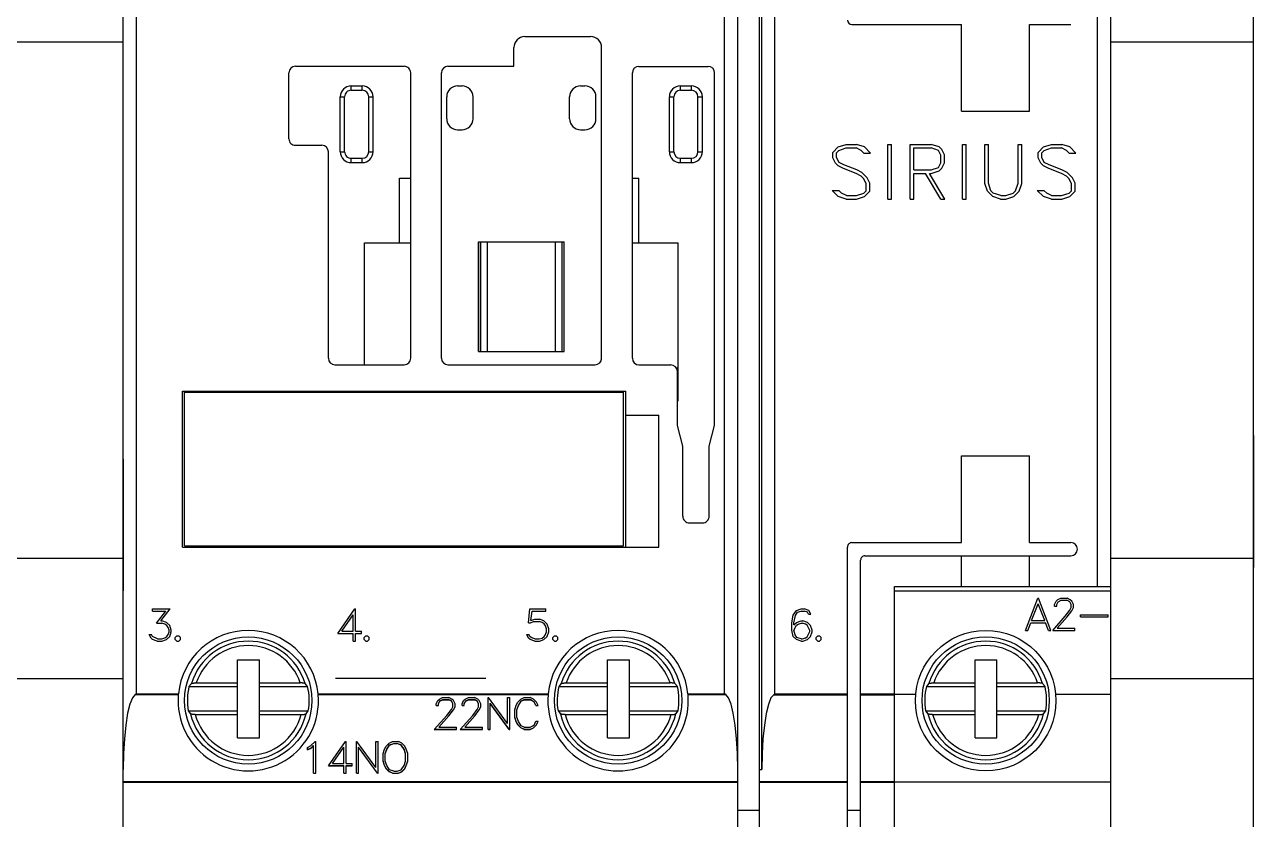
# Model space of a CAD drawing. Header units: millimetres. Extents: x -72 to 2978, y -1067 to 2817.
# Drawn here: x 2028.5 to 2084.5, y 196.4 to 232.6 of the extents above; entities that cross this region are included whole.
import ezdxf

# ---------------------------------------------------------------- set-up
doc = ezdxf.new("R2010")
doc.units = ezdxf.units.MM
doc.layers.add('10000_FRONT', color=7, linetype='Continuous')

msp = doc.modelspace()

# ---------------------------------------------------------------- linework, layer by layer
for p, q in [((2084.528, 163.711), (2084.528, 276.811)), ((2084.528, 213.861), (2084.528, 207.861)), ((2033.028, 212.785), (2033.028, 206.785)), ((2078.028, 206.785), (2078.028, 212.785)), ((2049.552, 202.796), (2042.703, 202.796))]:
    msp.add_line(p, q)
at = {"color": 6, "linetype": 'ByBlock'}
for p, q in [((2026.644, 231.796), (2033.028, 231.796)), ((2078.028, 231.796), (2084.528, 231.796)), ((2026.744, 208.285), (2033.028, 208.285)), ((2078.028, 208.285), (2084.528, 208.285)), ((2026.644, 202.796), (2033.028, 202.796)), ((2078.028, 202.796), (2084.528, 202.796))]:
    msp.add_line(p, q, dxfattribs=at)
at = {"layer": '10000_FRONT', "color": 7, "linetype": 'Continuous', "lineweight": 25}
for p, q in [((2062.028, 192.286), (2062.028, 249.286)), ((2061.028, 193.486), (2061.028, 248.086)), ((2033.028, 193.306), (2033.028, 247.286)), ((2061.038, 196.796), (2061.038, 244.796)), ((2062.128, 198.647), (2062.128, 242.925)), ((2033.628, 202.102), (2033.628, 239.47)), ((2060.428, 202.102), (2060.428, 239.47)), ((2062.728, 202.091), (2062.728, 239.481)), ((2077.428, 206.986), (2077.428, 234.586)), ((2078.028, 206.986), (2078.028, 234.586)), ((2066.228, 232.586), (2071.228, 232.586)), ((2071.228, 228.636), (2071.228, 232.586)), ((2074.328, 232.586), (2076.208, 232.586)), ((2074.328, 228.636), (2074.328, 232.586)), ((2051.328, 232.038), (2054.328, 232.038)), ((2050.828, 230.686), (2050.828, 231.538)), ((2054.828, 217.386), (2054.828, 231.538)), ((2040.578, 227.386), (2040.578, 230.386)), ((2040.878, 230.686), (2045.828, 230.686)), ((2046.128, 217.386), (2046.128, 230.386)), ((2047.528, 217.386), (2047.528, 230.386)), ((2047.828, 230.686), (2050.828, 230.686)), ((2056.228, 217.384), (2056.228, 230.384)), ((2056.528, 230.684), (2059.678, 230.684)), ((2059.978, 214.319), (2059.978, 230.384)), ((2043.418, 229.796), (2043.918, 229.796)), ((2043.418, 229.596), (2043.418, 229.796)), ((2043.418, 229.596), (2043.918, 229.596)), ((2043.918, 229.596), (2043.918, 229.796)), ((2048.268, 229.796), (2048.468, 229.796)), ((2053.868, 229.796), (2054.068, 229.796)), ((2058.418, 229.796), (2058.918, 229.796)), ((2058.418, 229.596), (2058.418, 229.796)), ((2058.418, 229.596), (2058.918, 229.596)), ((2058.918, 229.596), (2058.918, 229.796)), ((2042.918, 229.296), (2043.118, 229.296)), ((2042.918, 226.796), (2042.918, 229.296)), ((2043.118, 226.796), (2043.118, 229.296)), ((2044.218, 229.296), (2044.418, 229.296)), ((2044.218, 226.796), (2044.218, 229.296)), ((2044.418, 226.796), (2044.418, 229.296)), ((2047.768, 228.296), (2047.768, 229.296)), ((2048.968, 228.296), (2048.968, 229.296)), ((2053.368, 228.296), (2053.368, 229.296)), ((2054.568, 228.296), (2054.568, 229.296)), ((2057.918, 229.296), (2058.118, 229.296)), ((2057.918, 226.796), (2057.918, 229.296)), ((2058.118, 226.796), (2058.118, 229.296)), ((2059.218, 229.296), (2059.418, 229.296)), ((2059.218, 226.796), (2059.218, 229.296)), ((2059.418, 226.796), (2059.418, 229.296)), ((2071.228, 228.636), (2074.328, 228.636)), ((2048.268, 227.796), (2048.468, 227.796)), ((2053.868, 227.796), (2054.068, 227.796)), ((2040.878, 227.086), (2042.078, 227.086)), ((2042.378, 217.386), (2042.378, 226.786)), ((2042.918, 226.796), (2043.118, 226.796)), ((2044.218, 226.796), (2044.418, 226.796)), ((2057.918, 226.796), (2058.118, 226.796)), ((2059.218, 226.796), (2059.418, 226.796)), ((2065.365, 226.764), (2065.612, 227.01)), ((2065.534, 226.746), (2065.638, 226.85)), ((2065.612, 227.01), (2065.972, 227.13)), ((2065.638, 226.85), (2065.978, 226.964)), ((2065.972, 227.13), (2066.445, 227.13)), ((2065.978, 226.964), (2066.434, 226.964)), ((2066.658, 226.85), (2066.434, 226.964)), ((2066.805, 227.012), (2066.445, 227.13)), ((2066.78, 226.729), (2066.658, 226.85)), ((2067.085, 226.729), (2066.805, 227.012)), ((2067.866, 227.13), (2068.032, 227.13)), ((2067.866, 224.631), (2067.866, 227.13)), ((2068.032, 224.631), (2068.032, 227.13)), ((2068.886, 227.13), (2069.845, 227.13)), ((2068.886, 224.631), (2068.886, 227.13)), ((2069.052, 226.964), (2069.837, 226.964)), ((2069.052, 225.964), (2069.052, 226.964)), ((2070.171, 226.849), (2069.837, 226.964)), ((2070.203, 227.01), (2069.845, 227.13)), ((2070.281, 226.633), (2070.171, 226.849)), ((2070.33, 226.888), (2070.203, 227.01)), ((2070.448, 226.645), (2070.33, 226.888)), ((2071.266, 227.13), (2071.432, 227.13)), ((2071.266, 224.631), (2071.266, 227.13)), ((2071.432, 224.631), (2071.432, 227.13)), ((2072.286, 227.13), (2072.452, 227.13)), ((2072.286, 225.353), (2072.286, 227.13)), ((2072.452, 225.358), (2072.452, 227.13)), ((2073.806, 227.13), (2073.973, 227.13)), ((2073.806, 225.358), (2073.806, 227.13)), ((2073.973, 225.353), (2073.973, 227.13)), ((2074.715, 226.764), (2074.962, 227.01)), ((2074.884, 226.746), (2074.988, 226.85)), ((2074.962, 227.01), (2075.322, 227.13)), ((2074.988, 226.85), (2075.328, 226.964)), ((2075.322, 227.13), (2075.795, 227.13)), ((2075.328, 226.964), (2075.784, 226.964)), ((2076.008, 226.85), (2075.784, 226.964)), ((2076.155, 227.012), (2075.795, 227.13)), ((2076.13, 226.729), (2076.008, 226.85)), ((2076.435, 226.729), (2076.155, 227.012)), ((2043.418, 226.496), (2043.918, 226.496)), ((2043.418, 226.296), (2043.418, 226.496)), ((2043.418, 226.296), (2043.918, 226.296)), ((2043.918, 226.296), (2043.918, 226.496)), ((2058.418, 226.496), (2058.918, 226.496)), ((2058.418, 226.296), (2058.418, 226.496)), ((2058.418, 226.296), (2058.918, 226.296)), ((2058.918, 226.296), (2058.918, 226.496)), ((2065.365, 226.514), (2065.365, 226.764)), ((2065.485, 226.272), (2065.365, 226.514)), ((2065.609, 226.148), (2065.485, 226.272)), ((2065.534, 226.529), (2065.534, 226.746)), ((2065.645, 226.31), (2065.534, 226.529)), ((2065.868, 226.198), (2065.645, 226.31)), ((2066.78, 226.729), (2067.085, 226.729)), ((2070.171, 226.078), (2070.281, 226.295)), ((2070.281, 226.295), (2070.281, 226.633)), ((2070.329, 226.039), (2070.448, 226.283)), ((2070.448, 226.283), (2070.448, 226.645)), ((2074.715, 226.514), (2074.715, 226.764)), ((2074.835, 226.272), (2074.715, 226.514)), ((2074.959, 226.148), (2074.835, 226.272)), ((2074.884, 226.529), (2074.884, 226.746)), ((2074.995, 226.31), (2074.884, 226.529)), ((2075.218, 226.198), (2074.995, 226.31)), ((2076.13, 226.729), (2076.435, 226.729)), ((2065.848, 226.031), (2065.609, 226.148)), ((2066.427, 225.798), (2065.848, 226.031)), ((2066.452, 225.963), (2065.868, 226.198)), ((2066.658, 225.681), (2066.427, 225.798)), ((2066.691, 225.848), (2066.452, 225.963)), ((2066.767, 225.572), (2066.658, 225.681)), ((2066.931, 225.607), (2066.691, 225.848)), ((2069.052, 225.964), (2069.837, 225.964)), ((2069.052, 225.797), (2069.591, 225.797)), ((2069.052, 224.631), (2069.052, 225.797)), ((2070.289, 224.631), (2069.591, 225.797)), ((2070.469, 224.631), (2069.771, 225.797)), ((2069.771, 225.797), (2069.844, 225.797)), ((2069.837, 225.964), (2070.171, 226.078)), ((2069.844, 225.797), (2070.203, 225.917)), ((2070.203, 225.917), (2070.329, 226.039)), ((2075.198, 226.031), (2074.959, 226.148)), ((2075.777, 225.798), (2075.198, 226.031)), ((2075.802, 225.963), (2075.218, 226.198)), ((2076.008, 225.681), (2075.777, 225.798)), ((2076.041, 225.848), (2075.802, 225.963)), ((2076.117, 225.572), (2076.008, 225.681)), ((2076.281, 225.607), (2076.041, 225.848)), ((2045.618, 225.596), (2046.128, 225.596)), ((2045.618, 222.646), (2045.618, 225.596)), ((2054.818, 225.596), (2054.828, 225.596)), ((2054.818, 217.309), (2054.818, 225.596)), ((2056.228, 225.596), (2056.518, 225.596)), ((2056.518, 222.646), (2056.518, 225.596)), ((2066.881, 225.347), (2066.767, 225.572)), ((2066.881, 225.016), (2066.881, 225.347)), ((2067.048, 225.365), (2066.931, 225.607)), ((2067.048, 224.997), (2067.048, 225.365)), ((2072.405, 224.993), (2072.286, 225.353)), ((2072.567, 225.018), (2072.452, 225.358)), ((2073.692, 225.018), (2073.806, 225.358)), ((2073.852, 224.993), (2073.973, 225.353)), ((2076.231, 225.347), (2076.117, 225.572)), ((2076.231, 225.016), (2076.231, 225.347)), ((2076.398, 225.365), (2076.281, 225.607)), ((2076.398, 224.997), (2076.398, 225.365)), ((2065.612, 224.75), (2065.329, 225.032)), ((2065.329, 225.032), (2065.635, 225.032)), ((2065.972, 224.631), (2065.612, 224.75)), ((2065.759, 224.912), (2065.635, 225.032)), ((2065.981, 224.798), (2065.759, 224.912)), ((2065.972, 224.631), (2066.445, 224.631)), ((2065.981, 224.798), (2066.437, 224.798)), ((2066.437, 224.798), (2066.777, 224.912)), ((2066.445, 224.631), (2066.805, 224.752)), ((2066.777, 224.912), (2066.881, 225.016)), ((2066.805, 224.752), (2067.048, 224.997)), ((2067.866, 224.631), (2068.032, 224.631)), ((2068.886, 224.631), (2069.052, 224.631)), ((2070.289, 224.631), (2070.469, 224.631)), ((2071.266, 224.631), (2071.432, 224.631)), ((2072.649, 224.751), (2072.405, 224.993)), ((2072.673, 224.911), (2072.567, 225.018)), ((2073.009, 224.631), (2072.649, 224.751)), ((2073.015, 224.797), (2072.673, 224.911)), ((2073.009, 224.631), (2073.25, 224.631)), ((2073.015, 224.797), (2073.242, 224.797)), ((2073.242, 224.797), (2073.584, 224.911)), ((2073.25, 224.631), (2073.61, 224.751)), ((2073.584, 224.911), (2073.692, 225.018)), ((2073.61, 224.751), (2073.852, 224.993)), ((2074.962, 224.75), (2074.679, 225.032)), ((2074.679, 225.032), (2074.985, 225.032)), ((2075.322, 224.631), (2074.962, 224.75)), ((2075.109, 224.912), (2074.985, 225.032)), ((2075.331, 224.798), (2075.109, 224.912)), ((2075.322, 224.631), (2075.795, 224.631)), ((2075.331, 224.798), (2075.787, 224.798)), ((2075.787, 224.798), (2076.127, 224.912)), ((2075.795, 224.631), (2076.155, 224.752)), ((2076.127, 224.912), (2076.231, 225.016)), ((2076.155, 224.752), (2076.398, 224.997)), ((2044.018, 222.646), (2046.128, 222.646)), ((2044.018, 217.086), (2044.018, 222.646)), ((2049.225, 222.696), (2053.128, 222.696)), ((2049.225, 217.696), (2049.225, 222.696)), ((2049.228, 217.696), (2049.228, 222.696)), ((2049.328, 217.696), (2049.328, 222.696)), ((2049.628, 217.696), (2049.628, 222.696)), ((2052.728, 217.696), (2052.728, 222.696)), ((2053.028, 217.696), (2053.028, 222.696)), ((2053.128, 217.696), (2053.128, 222.696)), ((2053.128, 217.696), (2053.128, 222.696)), ((2054.818, 222.646), (2054.828, 222.646)), ((2056.228, 222.646), (2056.518, 222.646)), ((2056.518, 222.646), (2058.318, 222.646)), ((2058.318, 215.446), (2058.318, 222.646)), ((2049.225, 217.696), (2053.128, 217.696)), ((2042.678, 217.086), (2045.828, 217.086)), ((2047.828, 217.086), (2054.528, 217.086)), ((2056.528, 217.084), (2057.978, 217.084)), ((2058.23, 216.946), (2058.318, 216.946)), ((2058.278, 214.319), (2058.278, 216.784)), ((2035.728, 215.886), (2055.928, 215.886)), ((2035.728, 208.786), (2035.728, 215.886)), ((2035.828, 215.836), (2055.828, 215.836)), ((2035.828, 208.836), (2035.828, 215.836)), ((2039.536, 215.836), (2039.536, 215.886)), ((2041.12, 215.836), (2041.12, 215.886)), ((2050.536, 215.836), (2050.536, 215.886)), ((2052.12, 215.836), (2052.12, 215.886)), ((2055.828, 208.836), (2055.828, 215.836)), ((2055.928, 208.786), (2055.928, 215.886)), ((2058.278, 215.446), (2058.318, 215.446)), ((2055.928, 214.786), (2057.428, 214.786)), ((2057.428, 208.786), (2057.428, 214.786)), ((2058.528, 213.386), (2058.278, 214.319)), ((2059.728, 213.386), (2059.978, 214.319)), ((2058.528, 210.186), (2058.528, 213.386)), ((2059.728, 210.186), (2059.728, 213.386)), ((2071.228, 212.936), (2074.328, 212.936)), ((2071.228, 208.986), (2071.228, 212.936)), ((2074.328, 208.986), (2074.328, 212.936)), ((2058.828, 209.886), (2059.428, 209.886)), ((2066.228, 208.986), (2071.228, 208.986)), ((2074.328, 208.986), (2076.208, 208.986)), ((2035.728, 208.786), (2057.428, 208.786)), ((2035.828, 208.836), (2055.828, 208.836)), ((2039.536, 208.786), (2039.536, 208.836)), ((2041.12, 208.786), (2041.12, 208.836)), ((2050.536, 208.786), (2050.536, 208.836)), ((2052.12, 208.786), (2052.12, 208.836)), ((2066.028, 192.286), (2066.028, 208.786)), ((2066.828, 208.386), (2076.208, 208.386)), ((2071.228, 206.986), (2071.228, 208.386)), ((2074.328, 206.986), (2074.328, 208.386)), ((2066.628, 193.286), (2066.628, 208.186)), ((2068.178, 206.986), (2078.028, 206.986)), ((2068.178, 193.286), (2068.178, 206.986)), ((2068.178, 206.786), (2078.028, 206.786)), ((2078.028, 206.786), (2078.028, 206.986)), ((2078.028, 202.086), (2078.028, 206.786)), ((2074.147, 204.989), (2074.709, 206.459)), ((2074.422, 205.437), (2074.72, 206.202)), ((2074.709, 206.459), (2074.73, 206.459)), ((2075.017, 205.437), (2074.72, 206.202)), ((2075.292, 204.989), (2074.73, 206.459)), ((2075.47, 206.174), (2075.54, 206.318)), ((2075.47, 206.086), (2075.47, 206.174)), ((2075.47, 206.086), (2075.57, 206.086)), ((2075.54, 206.318), (2075.613, 206.389)), ((2075.57, 206.167), (2075.635, 206.296)), ((2075.57, 206.086), (2075.57, 206.167)), ((2075.613, 206.389), (2075.756, 206.459)), ((2075.635, 206.296), (2075.764, 206.361)), ((2075.756, 206.459), (2076.039, 206.459)), ((2075.764, 206.361), (2076.03, 206.361)), ((2076.16, 206.296), (2076.03, 206.361)), ((2076.181, 206.388), (2076.039, 206.459)), ((2076.224, 206.167), (2076.16, 206.296)), ((2076.254, 206.316), (2076.181, 206.388)), ((2076.224, 206.038), (2076.224, 206.167)), ((2076.325, 206.173), (2076.254, 206.316)), ((2076.325, 206.027), (2076.325, 206.173)), ((2034.361, 205.969), (2035.169, 205.969)), ((2034.361, 205.871), (2034.361, 205.969)), ((2034.361, 205.871), (2034.976, 205.871)), ((2034.551, 205.321), (2034.976, 205.871)), ((2034.738, 205.421), (2035.169, 205.969)), ((2042.806, 204.849), (2043.584, 205.969)), ((2042.984, 204.947), (2043.51, 205.703)), ((2043.51, 204.947), (2043.51, 205.703)), ((2043.584, 205.969), (2043.608, 205.969)), ((2043.608, 204.947), (2043.608, 205.969)), ((2051.491, 205.326), (2051.563, 205.969)), ((2051.563, 205.969), (2052.279, 205.969)), ((2051.596, 205.433), (2051.659, 205.871)), ((2051.659, 205.871), (2052.279, 205.871)), ((2052.279, 205.871), (2052.279, 205.969)), ((2063.493, 205.339), (2063.561, 205.685)), ((2063.561, 205.685), (2063.704, 205.898)), ((2063.592, 205.334), (2063.661, 205.674)), ((2063.661, 205.674), (2063.753, 205.812)), ((2063.704, 205.898), (2063.918, 205.969)), ((2063.753, 205.812), (2063.922, 205.87)), ((2063.918, 205.969), (2064.059, 205.969)), ((2063.922, 205.87), (2064.055, 205.87)), ((2064.21, 205.816), (2064.055, 205.87)), ((2064.275, 205.898), (2064.059, 205.969)), ((2064.253, 205.732), (2064.21, 205.816)), ((2064.253, 205.732), (2064.357, 205.732)), ((2064.357, 205.732), (2064.275, 205.898)), ((2075.382, 204.989), (2075.954, 205.632)), ((2075.59, 205.087), (2076.046, 205.61)), ((2075.954, 205.632), (2076.158, 205.904)), ((2076.046, 205.61), (2076.254, 205.887)), ((2076.158, 205.904), (2076.224, 206.038)), ((2076.254, 205.887), (2076.325, 206.027)), ((2076.647, 205.703), (2077.913, 205.703)), ((2076.647, 205.605), (2076.647, 205.703)), ((2076.647, 205.605), (2077.913, 205.605)), ((2077.913, 205.605), (2077.913, 205.703)), ((2034.551, 205.321), (2034.787, 205.321)), ((2034.738, 205.421), (2034.79, 205.421)), ((2034.918, 205.276), (2034.787, 205.321)), ((2035.002, 205.351), (2034.79, 205.421)), ((2035.01, 205.216), (2034.918, 205.276)), ((2035.146, 205.207), (2035.002, 205.351)), ((2035.071, 205.123), (2035.01, 205.216)), ((2035.116, 204.992), (2035.071, 205.123)), ((2035.116, 204.928), (2035.116, 204.992)), ((2035.215, 204.996), (2035.146, 205.207)), ((2035.215, 204.923), (2035.215, 204.996)), ((2042.984, 204.947), (2043.51, 204.947)), ((2043.608, 204.947), (2043.882, 204.947)), ((2043.882, 204.849), (2043.882, 204.947)), ((2051.491, 205.326), (2051.581, 205.326)), ((2051.581, 205.326), (2051.718, 205.395)), ((2051.596, 205.433), (2051.781, 205.493)), ((2051.718, 205.395), (2051.987, 205.395)), ((2051.781, 205.493), (2051.99, 205.493)), ((2052.118, 205.35), (2051.987, 205.395)), ((2052.202, 205.423), (2051.99, 205.493)), ((2052.21, 205.288), (2052.118, 205.35)), ((2052.346, 205.279), (2052.202, 205.423)), ((2052.271, 205.196), (2052.21, 205.288)), ((2052.316, 205.063), (2052.271, 205.196)), ((2052.316, 204.93), (2052.316, 205.063)), ((2052.415, 205.067), (2052.346, 205.279)), ((2052.415, 204.925), (2052.415, 205.067)), ((2063.493, 204.992), (2063.493, 205.339)), ((2063.563, 204.712), (2063.493, 204.992)), ((2063.592, 205.237), (2063.706, 205.351)), ((2063.592, 205.237), (2063.592, 205.334)), ((2063.592, 204.993), (2063.708, 205.224)), ((2063.645, 204.781), (2063.592, 204.993)), ((2063.706, 205.351), (2063.918, 205.421)), ((2063.708, 205.224), (2063.79, 205.277)), ((2063.79, 205.277), (2063.922, 205.322)), ((2063.918, 205.421), (2063.99, 205.421)), ((2063.922, 205.322), (2063.987, 205.322)), ((2064.118, 205.277), (2063.987, 205.322)), ((2064.202, 205.351), (2063.99, 205.421)), ((2064.2, 205.224), (2064.118, 205.277)), ((2064.316, 204.991), (2064.2, 205.224)), ((2064.346, 205.207), (2064.202, 205.351)), ((2064.316, 204.931), (2064.316, 204.991)), ((2064.415, 204.996), (2064.346, 205.207)), ((2064.415, 204.923), (2064.415, 204.996)), ((2074.147, 204.989), (2074.25, 204.989)), ((2074.25, 204.989), (2074.385, 205.339)), ((2074.385, 205.339), (2075.055, 205.339)), ((2074.422, 205.437), (2075.017, 205.437)), ((2075.191, 204.989), (2075.055, 205.339)), ((2075.191, 204.989), (2075.292, 204.989)), ((2075.382, 204.989), (2076.393, 204.989)), ((2075.59, 205.087), (2076.393, 205.087)), ((2076.393, 204.989), (2076.393, 205.087)), ((2034.295, 204.641), (2034.214, 204.803)), ((2034.214, 204.803), (2034.318, 204.803)), ((2034.369, 204.569), (2034.295, 204.641)), ((2034.365, 204.707), (2034.318, 204.803)), ((2034.587, 204.597), (2034.365, 204.707)), ((2034.581, 204.499), (2034.369, 204.569)), ((2034.581, 204.499), (2034.79, 204.499)), ((2034.587, 204.597), (2034.787, 204.597)), ((2034.787, 204.597), (2034.918, 204.643)), ((2034.79, 204.499), (2035.002, 204.57)), ((2034.918, 204.643), (2035.01, 204.703)), ((2035.002, 204.57), (2035.146, 204.712)), ((2035.01, 204.703), (2035.071, 204.795)), ((2035.071, 204.795), (2035.116, 204.928)), ((2035.146, 204.712), (2035.215, 204.923)), ((2035.401, 204.658), (2035.479, 204.737)), ((2035.401, 204.578), (2035.401, 204.658)), ((2035.479, 204.499), (2035.401, 204.578)), ((2035.479, 204.737), (2035.56, 204.737)), ((2035.479, 204.499), (2035.56, 204.499)), ((2035.638, 204.658), (2035.56, 204.737)), ((2035.56, 204.499), (2035.638, 204.578)), ((2035.638, 204.578), (2035.638, 204.658)), ((2042.806, 204.849), (2043.51, 204.849)), ((2043.51, 204.499), (2043.51, 204.849)), ((2043.51, 204.499), (2043.608, 204.499)), ((2043.608, 204.849), (2043.882, 204.849)), ((2043.608, 204.499), (2043.608, 204.849)), ((2044.001, 204.658), (2044.079, 204.737)), ((2044.001, 204.578), (2044.001, 204.658)), ((2044.079, 204.499), (2044.001, 204.578)), ((2044.079, 204.737), (2044.16, 204.737)), ((2044.079, 204.499), (2044.16, 204.499)), ((2044.238, 204.658), (2044.16, 204.737)), ((2044.16, 204.499), (2044.238, 204.578)), ((2044.238, 204.578), (2044.238, 204.658)), ((2051.495, 204.641), (2051.414, 204.803)), ((2051.414, 204.803), (2051.518, 204.803)), ((2051.569, 204.569), (2051.495, 204.641)), ((2051.571, 204.696), (2051.518, 204.803)), ((2051.781, 204.499), (2051.569, 204.569)), ((2051.654, 204.643), (2051.571, 204.696)), ((2051.785, 204.597), (2051.654, 204.643)), ((2051.781, 204.499), (2051.99, 204.499)), ((2051.785, 204.597), (2051.987, 204.597)), ((2051.987, 204.597), (2052.112, 204.638)), ((2051.99, 204.499), (2052.202, 204.57)), ((2052.112, 204.638), (2052.217, 204.714)), ((2052.202, 204.57), (2052.346, 204.713)), ((2052.217, 204.714), (2052.257, 204.773)), ((2052.257, 204.773), (2052.316, 204.93)), ((2052.346, 204.713), (2052.415, 204.925)), ((2052.601, 204.658), (2052.679, 204.737)), ((2052.601, 204.578), (2052.601, 204.658)), ((2052.679, 204.499), (2052.601, 204.578)), ((2052.679, 204.737), (2052.76, 204.737)), ((2052.679, 204.499), (2052.76, 204.499)), ((2052.838, 204.658), (2052.76, 204.737)), ((2052.76, 204.499), (2052.838, 204.578)), ((2052.838, 204.578), (2052.838, 204.658)), ((2063.706, 204.57), (2063.563, 204.712)), ((2063.723, 204.666), (2063.645, 204.781)), ((2063.918, 204.499), (2063.706, 204.57)), ((2063.922, 204.599), (2063.723, 204.666)), ((2063.918, 204.499), (2063.99, 204.499)), ((2063.922, 204.599), (2063.987, 204.599)), ((2063.987, 204.599), (2064.118, 204.645)), ((2063.99, 204.499), (2064.202, 204.57)), ((2064.118, 204.645), (2064.2, 204.697)), ((2064.2, 204.697), (2064.316, 204.931)), ((2064.202, 204.57), (2064.346, 204.712)), ((2064.346, 204.712), (2064.415, 204.923)), ((2064.601, 204.658), (2064.679, 204.737)), ((2064.601, 204.578), (2064.601, 204.658)), ((2064.679, 204.499), (2064.601, 204.578)), ((2064.679, 204.737), (2064.76, 204.737)), ((2064.679, 204.499), (2064.76, 204.499)), ((2064.838, 204.658), (2064.76, 204.737)), ((2064.76, 204.499), (2064.838, 204.578)), ((2064.838, 204.578), (2064.838, 204.658)), ((2038.243, 203.646), (2039.243, 203.646)), ((2038.243, 202.596), (2038.243, 203.646)), ((2039.243, 202.596), (2039.243, 203.646)), ((2055.093, 203.646), (2056.093, 203.646)), ((2055.093, 202.596), (2055.093, 203.646)), ((2056.093, 202.596), (2056.093, 203.646)), ((2071.843, 203.646), (2072.843, 203.646)), ((2071.843, 202.596), (2071.843, 203.646)), ((2072.843, 202.596), (2072.843, 203.646)), ((2036.14, 202.567), (2036.024, 202.426)), ((2036.024, 202.426), (2038.243, 202.426)), ((2036.14, 202.567), (2036.143, 202.57)), ((2036.143, 202.57), (2036.147, 202.572)), ((2036.147, 202.572), (2036.153, 202.575)), ((2036.153, 202.575), (2036.159, 202.577)), ((2036.159, 202.577), (2036.167, 202.579)), ((2036.167, 202.579), (2036.176, 202.581)), ((2036.176, 202.581), (2036.186, 202.583)), ((2036.186, 202.583), (2036.197, 202.585)), ((2036.197, 202.585), (2036.208, 202.587)), ((2036.208, 202.587), (2036.221, 202.589)), ((2036.221, 202.589), (2036.234, 202.59)), ((2036.234, 202.59), (2036.249, 202.592)), ((2036.249, 202.592), (2036.263, 202.593)), ((2036.263, 202.593), (2036.278, 202.594)), ((2036.278, 202.594), (2036.293, 202.595)), ((2036.293, 202.595), (2036.31, 202.595)), ((2036.31, 202.595), (2036.326, 202.596)), ((2036.326, 202.596), (2036.343, 202.596)), ((2036.343, 202.596), (2036.359, 202.596)), ((2036.359, 202.596), (2038.243, 202.596)), ((2038.243, 202.426), (2038.243, 202.596)), ((2038.243, 201.326), (2038.243, 202.426)), ((2039.243, 202.596), (2041.096, 202.596)), ((2039.243, 202.426), (2039.243, 202.596)), ((2039.243, 202.426), (2041.431, 202.426)), ((2039.243, 201.326), (2039.243, 202.426)), ((2041.11, 202.596), (2041.096, 202.596)), ((2041.123, 202.596), (2041.11, 202.596)), ((2041.137, 202.595), (2041.123, 202.596)), ((2041.151, 202.595), (2041.137, 202.595)), ((2041.164, 202.594), (2041.151, 202.595)), ((2041.177, 202.594), (2041.164, 202.594)), ((2041.189, 202.593), (2041.177, 202.594)), ((2041.201, 202.592), (2041.189, 202.593)), ((2041.213, 202.591), (2041.201, 202.592)), ((2041.225, 202.59), (2041.213, 202.591)), ((2041.236, 202.589), (2041.225, 202.59)), ((2041.246, 202.587), (2041.236, 202.589)), ((2041.256, 202.586), (2041.246, 202.587)), ((2041.265, 202.584), (2041.256, 202.586)), ((2041.274, 202.583), (2041.265, 202.584)), ((2041.282, 202.581), (2041.274, 202.583)), ((2041.289, 202.579), (2041.282, 202.581)), ((2041.296, 202.577), (2041.289, 202.579)), ((2041.301, 202.575), (2041.296, 202.577)), ((2041.306, 202.574), (2041.301, 202.575)), ((2041.31, 202.572), (2041.306, 202.574)), ((2041.313, 202.569), (2041.31, 202.572)), ((2041.315, 202.567), (2041.313, 202.569)), ((2041.431, 202.426), (2041.315, 202.567)), ((2052.99, 202.567), (2052.874, 202.426)), ((2052.874, 202.426), (2055.093, 202.426)), ((2052.99, 202.567), (2052.993, 202.57)), ((2052.993, 202.57), (2052.997, 202.572)), ((2052.997, 202.572), (2053.003, 202.575)), ((2053.003, 202.575), (2053.009, 202.577)), ((2053.009, 202.577), (2053.017, 202.579)), ((2053.017, 202.579), (2053.026, 202.581)), ((2053.026, 202.581), (2053.036, 202.583)), ((2053.036, 202.583), (2053.047, 202.585)), ((2053.047, 202.585), (2053.058, 202.587)), ((2053.058, 202.587), (2053.071, 202.589)), ((2053.071, 202.589), (2053.084, 202.59)), ((2053.084, 202.59), (2053.099, 202.592)), ((2053.099, 202.592), (2053.113, 202.593)), ((2053.113, 202.593), (2053.128, 202.594)), ((2053.128, 202.594), (2053.143, 202.595)), ((2053.143, 202.595), (2053.16, 202.595)), ((2053.16, 202.595), (2053.176, 202.596)), ((2053.176, 202.596), (2053.193, 202.596)), ((2053.193, 202.596), (2053.209, 202.596)), ((2053.209, 202.596), (2055.093, 202.596)), ((2055.093, 202.426), (2055.093, 202.596)), ((2055.093, 201.326), (2055.093, 202.426)), ((2056.093, 202.596), (2057.946, 202.596)), ((2056.093, 202.426), (2056.093, 202.596)), ((2056.093, 202.426), (2058.281, 202.426)), ((2056.093, 201.326), (2056.093, 202.426)), ((2057.96, 202.596), (2057.946, 202.596)), ((2057.973, 202.596), (2057.96, 202.596)), ((2057.987, 202.595), (2057.973, 202.596)), ((2058.001, 202.595), (2057.987, 202.595)), ((2058.014, 202.594), (2058.001, 202.595)), ((2058.027, 202.594), (2058.014, 202.594)), ((2058.039, 202.593), (2058.027, 202.594)), ((2058.051, 202.592), (2058.039, 202.593)), ((2058.063, 202.591), (2058.051, 202.592)), ((2058.075, 202.59), (2058.063, 202.591)), ((2058.086, 202.589), (2058.075, 202.59)), ((2058.096, 202.587), (2058.086, 202.589)), ((2058.106, 202.586), (2058.096, 202.587)), ((2058.115, 202.584), (2058.106, 202.586)), ((2058.124, 202.583), (2058.115, 202.584)), ((2058.132, 202.581), (2058.124, 202.583)), ((2058.139, 202.579), (2058.132, 202.581)), ((2058.146, 202.577), (2058.139, 202.579)), ((2058.151, 202.575), (2058.146, 202.577)), ((2058.156, 202.574), (2058.151, 202.575)), ((2058.16, 202.572), (2058.156, 202.574)), ((2058.163, 202.569), (2058.16, 202.572)), ((2058.165, 202.567), (2058.163, 202.569)), ((2058.281, 202.426), (2058.165, 202.567)), ((2069.74, 202.567), (2069.624, 202.426)), ((2069.624, 202.426), (2071.843, 202.426)), ((2069.74, 202.567), (2069.743, 202.57)), ((2069.743, 202.57), (2069.747, 202.572)), ((2069.747, 202.572), (2069.753, 202.575)), ((2069.753, 202.575), (2069.759, 202.577)), ((2069.759, 202.577), (2069.767, 202.579)), ((2069.767, 202.579), (2069.776, 202.581)), ((2069.776, 202.581), (2069.786, 202.583)), ((2069.786, 202.583), (2069.797, 202.585)), ((2069.797, 202.585), (2069.808, 202.587)), ((2069.808, 202.587), (2069.821, 202.589)), ((2069.821, 202.589), (2069.834, 202.59)), ((2069.834, 202.59), (2069.849, 202.592)), ((2069.849, 202.592), (2069.863, 202.593)), ((2069.863, 202.593), (2069.878, 202.594)), ((2069.878, 202.594), (2069.893, 202.595)), ((2069.893, 202.595), (2069.91, 202.595)), ((2069.91, 202.595), (2069.926, 202.596)), ((2069.926, 202.596), (2069.943, 202.596)), ((2069.943, 202.596), (2069.959, 202.596)), ((2069.959, 202.596), (2071.843, 202.596)), ((2071.843, 202.426), (2071.843, 202.596)), ((2071.843, 201.326), (2071.843, 202.426)), ((2072.843, 202.596), (2074.696, 202.596)), ((2072.843, 202.426), (2072.843, 202.596)), ((2072.843, 202.426), (2075.031, 202.426)), ((2072.843, 201.326), (2072.843, 202.426)), ((2074.71, 202.596), (2074.696, 202.596)), ((2074.723, 202.596), (2074.71, 202.596)), ((2074.737, 202.595), (2074.723, 202.596)), ((2074.751, 202.595), (2074.737, 202.595)), ((2074.764, 202.594), (2074.751, 202.595)), ((2074.777, 202.594), (2074.764, 202.594)), ((2074.789, 202.593), (2074.777, 202.594)), ((2074.801, 202.592), (2074.789, 202.593)), ((2074.813, 202.591), (2074.801, 202.592)), ((2074.825, 202.59), (2074.813, 202.591)), ((2074.836, 202.589), (2074.825, 202.59)), ((2074.846, 202.587), (2074.836, 202.589)), ((2074.856, 202.586), (2074.846, 202.587)), ((2074.865, 202.584), (2074.856, 202.586)), ((2074.874, 202.583), (2074.865, 202.584)), ((2074.882, 202.581), (2074.874, 202.583)), ((2074.889, 202.579), (2074.882, 202.581)), ((2074.896, 202.577), (2074.889, 202.579)), ((2074.901, 202.575), (2074.896, 202.577)), ((2074.906, 202.574), (2074.901, 202.575)), ((2074.91, 202.572), (2074.906, 202.574)), ((2074.913, 202.569), (2074.91, 202.572)), ((2074.915, 202.567), (2074.913, 202.569)), ((2075.031, 202.426), (2074.915, 202.567)), ((2033.568, 202.067), (2033.576, 202.072)), ((2033.568, 202.067), (2035.54, 202.067)), ((2033.576, 202.072), (2033.585, 202.077)), ((2033.585, 202.077), (2033.594, 202.082)), ((2033.594, 202.082), (2033.602, 202.087)), ((2033.602, 202.087), (2033.611, 202.092)), ((2033.611, 202.092), (2033.619, 202.097)), ((2033.619, 202.097), (2033.628, 202.102)), ((2033.628, 202.102), (2035.543, 202.102)), ((2035.54, 202.067), (2035.541, 202.072)), ((2035.541, 202.082), (2035.542, 202.087)), ((2035.541, 202.077), (2035.541, 202.082)), ((2035.541, 202.072), (2035.541, 202.077)), ((2035.542, 202.092), (2035.543, 202.097)), ((2035.542, 202.087), (2035.542, 202.092)), ((2035.543, 202.097), (2035.543, 202.102)), ((2041.913, 202.097), (2041.912, 202.102)), ((2041.912, 202.102), (2052.393, 202.102)), ((2041.913, 202.092), (2041.913, 202.097)), ((2041.914, 202.087), (2041.913, 202.092)), ((2041.914, 202.082), (2041.914, 202.087)), ((2041.914, 202.077), (2041.914, 202.082)), ((2041.915, 202.072), (2041.914, 202.077)), ((2041.915, 202.067), (2041.915, 202.072)), ((2041.915, 202.067), (2052.39, 202.067)), ((2047.293, 201.648), (2047.363, 201.789)), ((2047.293, 201.561), (2047.293, 201.648)), ((2047.363, 201.789), (2047.435, 201.859)), ((2047.392, 201.646), (2047.457, 201.773)), ((2047.392, 201.64), (2047.457, 201.767)), ((2047.392, 201.561), (2047.392, 201.646)), ((2047.435, 201.859), (2047.579, 201.928)), ((2047.457, 201.773), (2047.587, 201.837)), ((2047.457, 201.767), (2047.587, 201.831)), ((2047.457, 201.767), (2047.457, 201.773)), ((2047.579, 201.928), (2047.861, 201.928)), ((2047.587, 201.837), (2047.853, 201.837)), ((2047.587, 201.831), (2047.587, 201.837)), ((2047.587, 201.831), (2047.853, 201.831)), ((2047.983, 201.773), (2047.853, 201.837)), ((2047.853, 201.831), (2047.853, 201.837)), ((2047.983, 201.767), (2047.853, 201.831)), ((2048.004, 201.858), (2047.861, 201.928)), ((2048.047, 201.646), (2047.983, 201.773)), ((2047.983, 201.767), (2047.983, 201.773)), ((2048.047, 201.64), (2047.983, 201.767)), ((2048.077, 201.788), (2048.004, 201.858)), ((2048.047, 201.513), (2048.047, 201.646)), ((2048.147, 201.646), (2048.077, 201.788)), ((2048.147, 201.503), (2048.147, 201.646)), ((2048.47, 201.648), (2048.54, 201.789)), ((2048.47, 201.561), (2048.47, 201.648)), ((2048.54, 201.789), (2048.613, 201.859)), ((2048.57, 201.646), (2048.635, 201.773)), ((2048.57, 201.64), (2048.635, 201.767)), ((2048.57, 201.561), (2048.57, 201.646)), ((2048.613, 201.859), (2048.756, 201.928)), ((2048.635, 201.773), (2048.764, 201.837)), ((2048.635, 201.767), (2048.764, 201.831)), ((2048.635, 201.767), (2048.635, 201.773)), ((2048.756, 201.928), (2049.039, 201.928)), ((2048.764, 201.837), (2049.03, 201.837)), ((2048.764, 201.831), (2048.764, 201.837)), ((2048.764, 201.831), (2049.03, 201.831)), ((2049.16, 201.773), (2049.03, 201.837)), ((2049.03, 201.831), (2049.03, 201.837)), ((2049.16, 201.767), (2049.03, 201.831)), ((2049.181, 201.858), (2049.039, 201.928)), ((2049.224, 201.646), (2049.16, 201.773)), ((2049.16, 201.767), (2049.16, 201.773)), ((2049.224, 201.64), (2049.16, 201.767)), ((2049.254, 201.788), (2049.181, 201.858)), ((2049.224, 201.513), (2049.224, 201.646)), ((2049.325, 201.646), (2049.254, 201.788)), ((2049.325, 201.503), (2049.325, 201.646)), ((2049.652, 201.928), (2049.675, 201.928)), ((2049.652, 200.48), (2049.652, 201.928)), ((2050.546, 200.745), (2049.675, 201.928)), ((2050.62, 200.486), (2049.75, 201.669)), ((2049.75, 200.48), (2049.75, 201.669)), ((2050.62, 200.48), (2049.75, 201.663)), ((2050.546, 201.928), (2050.644, 201.928)), ((2050.546, 200.745), (2050.546, 201.928)), ((2050.644, 200.48), (2050.644, 201.928)), ((2050.87, 201.374), (2050.94, 201.581)), ((2050.94, 201.581), (2051.007, 201.72)), ((2051.007, 201.72), (2051.149, 201.858)), ((2051.035, 201.574), (2051.168, 201.773)), ((2051.035, 201.568), (2051.168, 201.767)), ((2051.149, 201.858), (2051.292, 201.928)), ((2051.168, 201.773), (2051.3, 201.837)), ((2051.168, 201.767), (2051.3, 201.831)), ((2051.168, 201.767), (2051.168, 201.773)), ((2051.292, 201.928), (2051.574, 201.928)), ((2051.3, 201.837), (2051.566, 201.837)), ((2051.3, 201.831), (2051.3, 201.837)), ((2051.3, 201.831), (2051.566, 201.831)), ((2051.697, 201.771), (2051.566, 201.837)), ((2051.566, 201.831), (2051.566, 201.837)), ((2051.697, 201.766), (2051.566, 201.831)), ((2051.718, 201.859), (2051.574, 201.928)), ((2051.763, 201.707), (2051.697, 201.771)), ((2051.697, 201.766), (2051.697, 201.771)), ((2051.763, 201.701), (2051.697, 201.766)), ((2051.858, 201.721), (2051.718, 201.859)), ((2051.835, 201.567), (2051.763, 201.707)), ((2051.763, 201.701), (2051.763, 201.707)), ((2051.835, 201.561), (2051.763, 201.701)), ((2051.939, 201.561), (2051.858, 201.721)), ((2052.39, 202.067), (2052.391, 202.072)), ((2052.391, 202.082), (2052.392, 202.087)), ((2052.391, 202.077), (2052.391, 202.082)), ((2052.391, 202.072), (2052.391, 202.077)), ((2052.392, 202.092), (2052.393, 202.097)), ((2052.392, 202.087), (2052.392, 202.092)), ((2052.393, 202.097), (2052.393, 202.102)), ((2058.763, 202.097), (2058.762, 202.102)), ((2058.762, 202.102), (2060.428, 202.102)), ((2058.763, 202.092), (2058.763, 202.097)), ((2058.764, 202.087), (2058.763, 202.092)), ((2058.764, 202.082), (2058.764, 202.087)), ((2058.764, 202.077), (2058.764, 202.082)), ((2058.765, 202.072), (2058.764, 202.077)), ((2058.765, 202.067), (2058.765, 202.072)), ((2058.765, 202.067), (2060.488, 202.067)), ((2060.436, 202.097), (2060.428, 202.102)), ((2060.445, 202.092), (2060.436, 202.097)), ((2060.453, 202.087), (2060.445, 202.092)), ((2060.462, 202.082), (2060.453, 202.087)), ((2060.47, 202.077), (2060.462, 202.082)), ((2060.479, 202.072), (2060.47, 202.077)), ((2060.488, 202.067), (2060.479, 202.072)), ((2062.668, 202.056), (2062.676, 202.061)), ((2062.668, 202.056), (2066.028, 202.056)), ((2062.676, 202.061), (2062.685, 202.066)), ((2062.685, 202.066), (2062.694, 202.071)), ((2062.694, 202.071), (2062.702, 202.076)), ((2062.702, 202.076), (2062.711, 202.081)), ((2062.711, 202.081), (2062.719, 202.086)), ((2062.719, 202.086), (2062.728, 202.091)), ((2062.728, 202.091), (2066.028, 202.091)), ((2066.628, 202.091), (2068.178, 202.091)), ((2066.628, 202.056), (2068.178, 202.056)), ((2068.178, 202.086), (2069.142, 202.086)), ((2075.514, 202.086), (2078.028, 202.086)), ((2078.028, 198.089), (2078.028, 202.086)), ((2035.992, 201.326), (2038.243, 201.326)), ((2035.992, 201.326), (2036.098, 201.185)), ((2036.1, 201.183), (2036.098, 201.185)), ((2036.103, 201.181), (2036.1, 201.183)), ((2036.107, 201.179), (2036.103, 201.181)), ((2036.111, 201.177), (2036.107, 201.179)), ((2036.116, 201.175), (2036.111, 201.177)), ((2036.122, 201.173), (2036.116, 201.175)), ((2036.129, 201.171), (2036.122, 201.173)), ((2036.137, 201.17), (2036.129, 201.171)), ((2036.146, 201.168), (2036.137, 201.17)), ((2036.155, 201.166), (2036.146, 201.168)), ((2036.164, 201.165), (2036.155, 201.166)), ((2036.174, 201.164), (2036.164, 201.165)), ((2036.185, 201.162), (2036.174, 201.164)), ((2036.196, 201.161), (2036.185, 201.162)), ((2036.208, 201.16), (2036.196, 201.161)), ((2036.22, 201.159), (2036.208, 201.16)), ((2036.232, 201.158), (2036.22, 201.159)), ((2036.244, 201.158), (2036.232, 201.158)), ((2036.257, 201.157), (2036.244, 201.158)), ((2036.271, 201.157), (2036.257, 201.157)), ((2036.284, 201.156), (2036.271, 201.157)), ((2036.298, 201.156), (2036.284, 201.156)), ((2036.311, 201.156), (2036.298, 201.156)), ((2036.311, 201.156), (2038.243, 201.156)), ((2038.243, 201.156), (2038.243, 201.326)), ((2038.243, 200.096), (2038.243, 201.156)), ((2039.243, 201.326), (2041.463, 201.326)), ((2039.243, 201.156), (2039.243, 201.326)), ((2039.243, 201.156), (2041.144, 201.156)), ((2039.243, 200.096), (2039.243, 201.156)), ((2041.144, 201.156), (2041.16, 201.156)), ((2041.16, 201.156), (2041.177, 201.156)), ((2041.177, 201.156), (2041.193, 201.157)), ((2041.193, 201.157), (2041.209, 201.158)), ((2041.209, 201.158), (2041.224, 201.158)), ((2041.224, 201.158), (2041.239, 201.159)), ((2041.239, 201.159), (2041.253, 201.161)), ((2041.253, 201.161), (2041.267, 201.162)), ((2041.267, 201.162), (2041.281, 201.164)), ((2041.281, 201.164), (2041.293, 201.165)), ((2041.293, 201.165), (2041.304, 201.167)), ((2041.304, 201.167), (2041.314, 201.169)), ((2041.314, 201.169), (2041.324, 201.171)), ((2041.324, 201.171), (2041.333, 201.173)), ((2041.333, 201.173), (2041.34, 201.175)), ((2041.34, 201.175), (2041.346, 201.177)), ((2041.346, 201.177), (2041.351, 201.18)), ((2041.351, 201.18), (2041.355, 201.182)), ((2041.355, 201.182), (2041.358, 201.185)), ((2041.358, 201.185), (2041.463, 201.326)), ((2047.205, 200.48), (2047.777, 201.113)), ((2047.293, 201.567), (2047.392, 201.567)), ((2047.293, 201.561), (2047.392, 201.561)), ((2047.412, 200.583), (2047.869, 201.098)), ((2047.412, 200.577), (2047.869, 201.092)), ((2047.777, 201.113), (2047.981, 201.381)), ((2047.869, 201.098), (2048.077, 201.37)), ((2047.869, 201.092), (2048.077, 201.364)), ((2047.869, 201.092), (2047.869, 201.098)), ((2047.981, 201.381), (2048.047, 201.513)), ((2048.077, 201.37), (2048.147, 201.509)), ((2048.077, 201.364), (2048.147, 201.503)), ((2048.077, 201.364), (2048.077, 201.37)), ((2048.382, 200.48), (2048.954, 201.113)), ((2048.47, 201.567), (2048.57, 201.567)), ((2048.47, 201.561), (2048.57, 201.561)), ((2048.59, 200.583), (2049.046, 201.098)), ((2048.59, 200.577), (2049.046, 201.092)), ((2048.954, 201.113), (2049.158, 201.381)), ((2049.046, 201.098), (2049.254, 201.37)), ((2049.046, 201.092), (2049.254, 201.364)), ((2049.046, 201.092), (2049.046, 201.098)), ((2049.158, 201.381), (2049.224, 201.513)), ((2049.254, 201.37), (2049.325, 201.509)), ((2049.254, 201.364), (2049.325, 201.503)), ((2049.254, 201.364), (2049.254, 201.37)), ((2050.87, 201.034), (2050.87, 201.374)), ((2050.94, 200.833), (2050.87, 201.039)), ((2050.94, 200.827), (2050.87, 201.034)), ((2050.968, 201.377), (2051.035, 201.574)), ((2050.968, 201.371), (2051.035, 201.568)), ((2050.968, 201.037), (2050.968, 201.377)), ((2051.035, 200.84), (2050.968, 201.037)), ((2051.035, 201.568), (2051.035, 201.574)), ((2051.835, 201.567), (2051.936, 201.567)), ((2051.835, 201.561), (2051.835, 201.567)), ((2051.835, 201.561), (2051.939, 201.561)), ((2052.842, 201.326), (2055.093, 201.326)), ((2052.842, 201.326), (2052.948, 201.185)), ((2052.95, 201.183), (2052.948, 201.185)), ((2052.953, 201.181), (2052.95, 201.183)), ((2052.957, 201.179), (2052.953, 201.181)), ((2052.961, 201.177), (2052.957, 201.179)), ((2052.966, 201.175), (2052.961, 201.177)), ((2052.972, 201.173), (2052.966, 201.175)), ((2052.979, 201.171), (2052.972, 201.173)), ((2052.987, 201.17), (2052.979, 201.171)), ((2052.996, 201.168), (2052.987, 201.17)), ((2053.005, 201.166), (2052.996, 201.168)), ((2053.014, 201.165), (2053.005, 201.166)), ((2053.024, 201.164), (2053.014, 201.165)), ((2053.035, 201.162), (2053.024, 201.164)), ((2053.046, 201.161), (2053.035, 201.162)), ((2053.058, 201.16), (2053.046, 201.161)), ((2053.07, 201.159), (2053.058, 201.16)), ((2053.082, 201.158), (2053.07, 201.159)), ((2053.094, 201.158), (2053.082, 201.158)), ((2053.107, 201.157), (2053.094, 201.158)), ((2053.121, 201.157), (2053.107, 201.157)), ((2053.134, 201.156), (2053.121, 201.157)), ((2053.148, 201.156), (2053.134, 201.156)), ((2053.161, 201.156), (2053.148, 201.156)), ((2053.161, 201.156), (2055.093, 201.156)), ((2055.093, 201.156), (2055.093, 201.326)), ((2055.093, 200.096), (2055.093, 201.156)), ((2056.093, 201.326), (2058.313, 201.326)), ((2056.093, 201.156), (2056.093, 201.326)), ((2056.093, 201.156), (2057.994, 201.156)), ((2056.093, 200.096), (2056.093, 201.156)), ((2057.994, 201.156), (2058.01, 201.156)), ((2058.01, 201.156), (2058.027, 201.156)), ((2058.027, 201.156), (2058.043, 201.157)), ((2058.043, 201.157), (2058.059, 201.158)), ((2058.059, 201.158), (2058.074, 201.158)), ((2058.074, 201.158), (2058.089, 201.159)), ((2058.089, 201.159), (2058.103, 201.161)), ((2058.103, 201.161), (2058.117, 201.162)), ((2058.117, 201.162), (2058.131, 201.164)), ((2058.131, 201.164), (2058.143, 201.165)), ((2058.143, 201.165), (2058.154, 201.167)), ((2058.154, 201.167), (2058.164, 201.169)), ((2058.164, 201.169), (2058.174, 201.171)), ((2058.174, 201.171), (2058.183, 201.173)), ((2058.183, 201.173), (2058.19, 201.175)), ((2058.19, 201.175), (2058.196, 201.177)), ((2058.196, 201.177), (2058.201, 201.18)), ((2058.201, 201.18), (2058.205, 201.182)), ((2058.205, 201.182), (2058.208, 201.185)), ((2058.208, 201.185), (2058.313, 201.326)), ((2069.592, 201.326), (2071.843, 201.326)), ((2069.592, 201.326), (2069.698, 201.185)), ((2069.7, 201.183), (2069.698, 201.185)), ((2069.703, 201.181), (2069.7, 201.183)), ((2069.707, 201.179), (2069.703, 201.181)), ((2069.711, 201.177), (2069.707, 201.179)), ((2069.716, 201.175), (2069.711, 201.177)), ((2069.722, 201.173), (2069.716, 201.175)), ((2069.729, 201.171), (2069.722, 201.173)), ((2069.737, 201.17), (2069.729, 201.171)), ((2069.746, 201.168), (2069.737, 201.17)), ((2069.755, 201.166), (2069.746, 201.168)), ((2069.764, 201.165), (2069.755, 201.166)), ((2069.774, 201.164), (2069.764, 201.165)), ((2069.785, 201.162), (2069.774, 201.164)), ((2069.796, 201.161), (2069.785, 201.162)), ((2069.808, 201.16), (2069.796, 201.161)), ((2069.82, 201.159), (2069.808, 201.16)), ((2069.832, 201.158), (2069.82, 201.159)), ((2069.844, 201.158), (2069.832, 201.158)), ((2069.857, 201.157), (2069.844, 201.158)), ((2069.871, 201.157), (2069.857, 201.157)), ((2069.884, 201.156), (2069.871, 201.157)), ((2069.898, 201.156), (2069.884, 201.156)), ((2069.911, 201.156), (2069.898, 201.156)), ((2069.911, 201.156), (2071.843, 201.156)), ((2071.843, 201.156), (2071.843, 201.326)), ((2071.843, 200.096), (2071.843, 201.156)), ((2072.843, 201.326), (2075.063, 201.326)), ((2072.843, 201.156), (2072.843, 201.326)), ((2072.843, 201.156), (2074.744, 201.156)), ((2072.843, 200.096), (2072.843, 201.156)), ((2074.744, 201.156), (2074.76, 201.156)), ((2074.76, 201.156), (2074.777, 201.156)), ((2074.777, 201.156), (2074.793, 201.157)), ((2074.793, 201.157), (2074.809, 201.158)), ((2074.809, 201.158), (2074.824, 201.158)), ((2074.824, 201.158), (2074.839, 201.159)), ((2074.839, 201.159), (2074.853, 201.161)), ((2074.853, 201.161), (2074.867, 201.162)), ((2074.867, 201.162), (2074.881, 201.164)), ((2074.881, 201.164), (2074.893, 201.165)), ((2074.893, 201.165), (2074.904, 201.167)), ((2074.904, 201.167), (2074.914, 201.169)), ((2074.914, 201.169), (2074.924, 201.171)), ((2074.924, 201.171), (2074.933, 201.173)), ((2074.933, 201.173), (2074.94, 201.175)), ((2074.94, 201.175), (2074.946, 201.177)), ((2074.946, 201.177), (2074.951, 201.18)), ((2074.951, 201.18), (2074.955, 201.182)), ((2074.955, 201.182), (2074.958, 201.185)), ((2074.958, 201.185), (2075.063, 201.326)), ((2047.205, 200.48), (2048.215, 200.48)), ((2047.21, 200.486), (2048.215, 200.486)), ((2047.412, 200.577), (2047.412, 200.583)), ((2047.412, 200.577), (2048.215, 200.577)), ((2048.215, 200.48), (2048.215, 200.577)), ((2048.382, 200.48), (2049.393, 200.48)), ((2048.387, 200.486), (2049.393, 200.486)), ((2048.59, 200.577), (2048.59, 200.583)), ((2048.59, 200.577), (2049.393, 200.577)), ((2049.393, 200.48), (2049.393, 200.577)), ((2049.652, 200.486), (2049.75, 200.486)), ((2049.652, 200.48), (2049.75, 200.48)), ((2050.62, 200.486), (2050.644, 200.486)), ((2050.62, 200.48), (2050.62, 200.486)), ((2050.62, 200.48), (2050.644, 200.48)), ((2051.007, 200.694), (2050.94, 200.833)), ((2050.94, 200.827), (2050.94, 200.833)), ((2051.007, 200.688), (2050.94, 200.827)), ((2051.149, 200.556), (2051.007, 200.694)), ((2051.007, 200.688), (2051.007, 200.694)), ((2051.149, 200.55), (2051.007, 200.688)), ((2051.168, 200.641), (2051.035, 200.84)), ((2051.292, 200.486), (2051.149, 200.556)), ((2051.149, 200.55), (2051.149, 200.556)), ((2051.292, 200.48), (2051.149, 200.55)), ((2051.3, 200.577), (2051.168, 200.641)), ((2051.292, 200.486), (2051.574, 200.486)), ((2051.292, 200.48), (2051.292, 200.486)), ((2051.292, 200.48), (2051.574, 200.48)), ((2051.3, 200.577), (2051.566, 200.577)), ((2051.566, 200.577), (2051.697, 200.643)), ((2051.574, 200.486), (2051.718, 200.555)), ((2051.574, 200.48), (2051.718, 200.549)), ((2051.574, 200.48), (2051.574, 200.486)), ((2051.697, 200.643), (2051.763, 200.707)), ((2051.718, 200.555), (2051.858, 200.693)), ((2051.718, 200.549), (2051.858, 200.687)), ((2051.718, 200.549), (2051.718, 200.555)), ((2051.763, 200.707), (2051.835, 200.847)), ((2051.835, 200.847), (2051.939, 200.847)), ((2051.858, 200.693), (2051.936, 200.847)), ((2051.858, 200.687), (2051.939, 200.847)), ((2051.858, 200.687), (2051.858, 200.693)), ((2038.243, 200.096), (2039.243, 200.096)), ((2041.57, 199.724), (2041.779, 199.928)), ((2041.779, 199.928), (2041.799, 199.928)), ((2041.799, 198.48), (2041.799, 199.928)), ((2042.384, 198.825), (2043.161, 199.928)), ((2043.161, 199.928), (2043.185, 199.928)), ((2043.185, 198.921), (2043.185, 199.928)), ((2043.652, 199.928), (2043.675, 199.928)), ((2043.652, 198.48), (2043.652, 199.928)), ((2044.546, 198.745), (2043.675, 199.928)), ((2044.546, 199.928), (2044.644, 199.928)), ((2044.546, 198.745), (2044.546, 199.928)), ((2044.644, 198.48), (2044.644, 199.928)), ((2045.15, 199.858), (2045.292, 199.928)), ((2045.292, 199.928), (2045.574, 199.928)), ((2045.717, 199.858), (2045.574, 199.928)), ((2055.093, 200.096), (2056.093, 200.096)), ((2071.843, 200.096), (2072.843, 200.096)), ((2041.427, 199.652), (2041.57, 199.724)), ((2041.427, 199.551), (2041.427, 199.652)), ((2041.427, 199.556), (2041.59, 199.635)), ((2041.427, 199.551), (2041.59, 199.63)), ((2041.59, 199.635), (2041.701, 199.746)), ((2041.59, 199.63), (2041.701, 199.741)), ((2041.59, 199.63), (2041.59, 199.635)), ((2041.701, 199.741), (2041.701, 199.746)), ((2041.701, 198.48), (2041.701, 199.741)), ((2042.562, 198.927), (2043.087, 199.672)), ((2042.562, 198.921), (2043.087, 199.666)), ((2043.087, 199.666), (2043.087, 199.672)), ((2043.087, 198.921), (2043.087, 199.666)), ((2044.62, 198.486), (2043.75, 199.669)), ((2043.75, 199.663), (2043.75, 199.669)), ((2044.62, 198.48), (2043.75, 199.663)), ((2043.75, 198.48), (2043.75, 199.663)), ((2044.87, 199.375), (2044.941, 199.581)), ((2044.87, 199.034), (2044.87, 199.375)), ((2044.941, 199.581), (2045.009, 199.72)), ((2044.968, 199.376), (2045.035, 199.573)), ((2044.968, 199.37), (2045.035, 199.567)), ((2044.968, 199.037), (2044.968, 199.376)), ((2045.009, 199.72), (2045.15, 199.858)), ((2045.035, 199.573), (2045.169, 199.77)), ((2045.035, 199.567), (2045.169, 199.765)), ((2045.035, 199.567), (2045.035, 199.573)), ((2045.169, 199.77), (2045.367, 199.836)), ((2045.169, 199.765), (2045.367, 199.83)), ((2045.169, 199.765), (2045.169, 199.77)), ((2045.367, 199.836), (2045.5, 199.836)), ((2045.367, 199.83), (2045.367, 199.836)), ((2045.367, 199.83), (2045.5, 199.83)), ((2045.699, 199.77), (2045.5, 199.836)), ((2045.5, 199.83), (2045.5, 199.836)), ((2045.699, 199.765), (2045.5, 199.83)), ((2045.833, 199.573), (2045.699, 199.77)), ((2045.699, 199.765), (2045.699, 199.77)), ((2045.833, 199.567), (2045.699, 199.765)), ((2045.858, 199.72), (2045.717, 199.858)), ((2045.899, 199.376), (2045.833, 199.573)), ((2045.833, 199.567), (2045.833, 199.573)), ((2045.899, 199.37), (2045.833, 199.567)), ((2045.927, 199.581), (2045.858, 199.72)), ((2045.899, 199.037), (2045.899, 199.376)), ((2045.997, 199.375), (2045.927, 199.581)), ((2045.997, 199.034), (2045.997, 199.375)), ((2042.384, 198.825), (2043.087, 198.825)), ((2042.388, 198.831), (2043.087, 198.831)), ((2042.562, 198.921), (2042.562, 198.927)), ((2042.562, 198.921), (2043.087, 198.921)), ((2043.087, 198.48), (2043.087, 198.831)), ((2043.185, 198.921), (2043.46, 198.921)), ((2043.185, 198.831), (2043.46, 198.831)), ((2043.185, 198.825), (2043.185, 198.831)), ((2043.185, 198.825), (2043.46, 198.825)), ((2043.185, 198.48), (2043.185, 198.825)), ((2043.46, 198.825), (2043.46, 198.921)), ((2044.941, 198.833), (2044.87, 199.039)), ((2044.941, 198.827), (2044.87, 199.034)), ((2045.009, 198.694), (2044.941, 198.833)), ((2044.941, 198.827), (2044.941, 198.833)), ((2045.009, 198.688), (2044.941, 198.827)), ((2045.035, 198.84), (2044.968, 199.037)), ((2045.169, 198.643), (2045.035, 198.84)), ((2045.699, 198.643), (2045.833, 198.84)), ((2045.833, 198.84), (2045.899, 199.037)), ((2045.858, 198.694), (2045.927, 198.833)), ((2045.858, 198.688), (2045.927, 198.827)), ((2045.927, 198.833), (2045.997, 199.039)), ((2045.927, 198.827), (2045.997, 199.034)), ((2045.927, 198.827), (2045.927, 198.833)), ((2041.701, 198.486), (2041.799, 198.486)), ((2041.701, 198.48), (2041.799, 198.48)), ((2043.087, 198.486), (2043.185, 198.486)), ((2043.087, 198.48), (2043.185, 198.48)), ((2043.652, 198.486), (2043.75, 198.486)), ((2043.652, 198.48), (2043.75, 198.48)), ((2044.62, 198.486), (2044.644, 198.486)), ((2044.62, 198.48), (2044.62, 198.486)), ((2044.62, 198.48), (2044.644, 198.48)), ((2045.15, 198.556), (2045.009, 198.694)), ((2045.009, 198.688), (2045.009, 198.694)), ((2045.15, 198.55), (2045.009, 198.688)), ((2045.292, 198.486), (2045.15, 198.556)), ((2045.15, 198.55), (2045.15, 198.556)), ((2045.292, 198.48), (2045.15, 198.55)), ((2045.367, 198.577), (2045.169, 198.643)), ((2045.292, 198.486), (2045.574, 198.486)), ((2045.292, 198.48), (2045.292, 198.486)), ((2045.292, 198.48), (2045.574, 198.48)), ((2045.367, 198.577), (2045.517, 198.577)), ((2045.517, 198.577), (2045.699, 198.643)), ((2045.574, 198.486), (2045.717, 198.556)), ((2045.574, 198.48), (2045.717, 198.55)), ((2045.574, 198.48), (2045.574, 198.486)), ((2045.717, 198.556), (2045.858, 198.694)), ((2045.717, 198.55), (2045.858, 198.688)), ((2045.717, 198.55), (2045.717, 198.556)), ((2045.858, 198.688), (2045.858, 198.694)), ((2062.028, 198.647), (2062.128, 198.647)), ((2033.028, 198.104), (2061.028, 198.104)), ((2033.028, 198.07), (2061.028, 198.07)), ((2062.028, 198.104), (2066.028, 198.104)), ((2062.028, 198.07), (2066.028, 198.07)), ((2066.628, 198.104), (2068.178, 198.104)), ((2066.628, 198.07), (2068.178, 198.07)), ((2068.178, 198.089), (2078.028, 198.089)), ((2078.028, 194.286), (2078.028, 198.089)), ((2061.028, 196.796), (2062.028, 196.796)), ((2066.028, 196.796), (2066.628, 196.796))]:
    msp.add_line(p, q, dxfattribs=at)
for points in [[(2033.568, 202.067), (2033.445, 201.921), (2033.329, 201.631), (2033.227, 201.211), (2033.143, 200.678), (2033.08, 200.056), (2033.041, 199.373), (2033.028, 198.658)], [(2061.028, 198.658), (2061.015, 199.373), (2060.976, 200.056), (2060.912, 200.678), (2060.828, 201.211), (2060.726, 201.631), (2060.611, 201.921), (2060.488, 202.067)], [(2062.668, 202.056), (2062.545, 201.91), (2062.429, 201.62), (2062.327, 201.199), (2062.243, 200.667), (2062.18, 200.045), (2062.141, 199.362), (2062.128, 198.647)]]:
    msp.add_lwpolyline(points, dxfattribs=at)
for centre, radius in [((2072.328, 201.786), 3.2), ((2038.728, 201.796), 2.9), ((2055.578, 201.796), 2.9), ((2072.328, 201.796), 2.9)]:
    msp.add_circle(centre, radius, dxfattribs=at)
for centre, radius, start, end in [((2066.228, 232.786), 0.2, 180.0001, 269.9999), ((2051.328, 231.538), 0.5, 90, 180), ((2054.328, 231.538), 0.5, 0, 90), ((2040.878, 230.386), 0.3, 90.0003, 179.9999), ((2045.828, 230.386), 0.3, 359.9999, 90.0003), ((2047.828, 230.386), 0.3, 90.0002, 180), ((2056.528, 230.384), 0.3, 90, 180), ((2059.678, 230.384), 0.3, 0, 90), ((2043.418, 229.296), 0.5, 90, 180), ((2043.418, 229.296), 0.3, 89.9999, 180), ((2043.918, 229.296), 0.5, 0, 90), ((2043.918, 229.296), 0.3, 0, 89.9999), ((2048.268, 229.296), 0.5, 90, 180), ((2048.468, 229.296), 0.5, 0, 90), ((2053.868, 229.296), 0.5, 90, 180), ((2054.068, 229.296), 0.5, 0, 90), ((2058.418, 229.296), 0.5, 90, 180), ((2058.418, 229.296), 0.3, 90, 180), ((2058.918, 229.296), 0.5, 0, 90), ((2058.918, 229.296), 0.3, 0, 90), ((2048.268, 228.296), 0.5, 180, 270), ((2048.468, 228.296), 0.5, 270, 0), ((2053.868, 228.296), 0.5, 180, 270), ((2054.068, 228.296), 0.5, 270, 0), ((2040.878, 227.386), 0.3, 180, 270.0001), ((2042.078, 226.786), 0.3, 0, 90), ((2043.418, 226.796), 0.5, 180, 270), ((2043.418, 226.796), 0.3, 180, 270.0001), ((2043.918, 226.796), 0.3, 270.0001, 0), ((2043.918, 226.796), 0.5, 270, 0), ((2058.418, 226.796), 0.5, 180, 270), ((2058.418, 226.796), 0.3, 180, 270), ((2058.918, 226.796), 0.3, 270, 0), ((2058.918, 226.796), 0.5, 270, 0), ((2042.678, 217.386), 0.3, 180, 270), ((2045.828, 217.386), 0.3, 270, 0), ((2047.828, 217.386), 0.3, 180, 270), ((2054.528, 217.386), 0.3, 270, 0), ((2056.528, 217.384), 0.3, 180, 270), ((2057.978, 216.784), 0.3, 0, 90), ((2039.536, 215.728), 0.408, 157.2151, 164.6495), ((2041.12, 215.728), 0.408, 15.3505, 22.7849), ((2050.536, 215.728), 0.408, 157.2151, 164.6495), ((2052.12, 215.728), 0.408, 15.3505, 22.7849), ((2058.828, 210.186), 0.3, 179.9999, 270), ((2059.428, 210.186), 0.3, 270, 0.0001), ((2066.228, 208.786), 0.2, 90.0001, 180.0001), ((2076.208, 208.686), 0.3, 0.0001, 89.9999), ((2039.536, 208.944), 0.408, 195.3505, 202.7849), ((2041.12, 208.944), 0.408, 337.2151, 344.6495), ((2050.536, 208.944), 0.408, 195.3505, 202.7849), ((2052.12, 208.944), 0.408, 337.2151, 344.6495), ((2066.828, 208.186), 0.2, 89.9999, 179.9999), ((2076.208, 208.686), 0.3, 270.0001, 0.0001), ((2038.728, 201.786), 3.2, 5.6645, 174.3355), ((2055.578, 201.786), 3.2, 5.6645, 174.3355), ((2038.728, 201.796), 2.7, 90, 163.4023), ((2038.728, 201.796), 2.7, 16.5977, 90), ((2055.578, 201.796), 2.7, 90, 163.4023), ((2055.578, 201.796), 2.7, 16.5977, 90), ((2072.328, 201.796), 2.7, 90, 163.4023), ((2072.328, 201.796), 2.7, 16.5977, 90), ((2038.728, 201.796), 2.5, 18.6629, 161.3371), ((2055.578, 201.796), 2.5, 18.6629, 161.3371), ((2072.328, 201.796), 2.5, 18.6629, 161.3371), ((2038.728, 201.796), 2.776, 166.8814, 189.7486), ((2038.728, 201.796), 2.776, 350.2514, 13.1186), ((2055.578, 201.796), 2.776, 166.8814, 189.7486), ((2055.578, 201.796), 2.776, 350.2514, 13.1186), ((2072.328, 201.796), 2.776, 166.8814, 189.7486), ((2072.328, 201.796), 2.776, 350.2514, 13.1186), ((2038.728, 201.786), 3.2, 174.956, 5.044), ((2055.578, 201.786), 3.2, 174.956, 5.044), ((2038.728, 201.796), 2.7, 193.0846, 346.9154), ((2038.728, 201.796), 2.5, 194.8328, 345.1672), ((2055.578, 201.796), 2.7, 193.0846, 346.9154), ((2055.578, 201.796), 2.5, 194.8328, 345.1672), ((2072.328, 201.796), 2.7, 193.0846, 346.9154), ((2072.328, 201.796), 2.5, 194.8328, 345.1672)]:
    msp.add_arc(centre, radius, start, end, dxfattribs=at)

doc.saveas('drawing.dxf')
